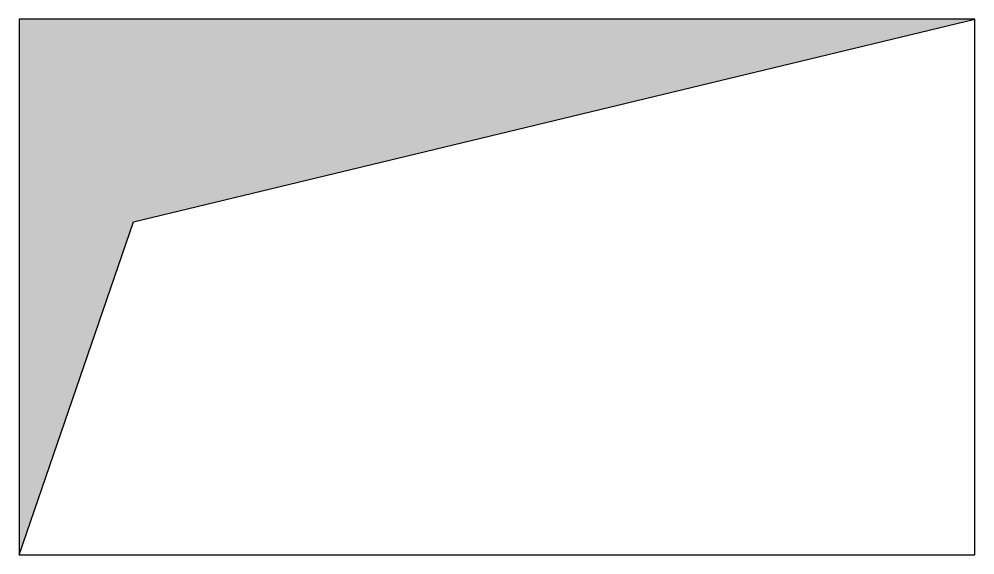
# Model space of a CAD drawing. Header units: metres. Extents: x 14 to 1442, y -782 to 18.
import ezdxf

# ---------------------------------------------------------------- set-up
doc = ezdxf.new("R2010")
doc.units = ezdxf.units.M

msp = doc.modelspace()

# ---------------------------------------------------------------- hatches: boundary and pattern name
h = msp.add_hatch()
h.set_pattern_fill('SOLID')
h.paths.add_polyline_path([(1441.61, 18.28), (13.6, 18.28), (13.6, -781.72), (184.56, -284.24)])

# ---------------------------------------------------------------- linework, layer by layer
for p, q in [((184.56, -284.24), (1441.61, 18.28)), ((13.6, -781.72), (184.56, -284.24))]:
    msp.add_line(p, q)
msp.add_lwpolyline([(13.6, -781.72), (1441.61, -781.72), (1441.61, 18.28), (13.6, 18.28)], close=True)

doc.saveas('drawing.dxf')
